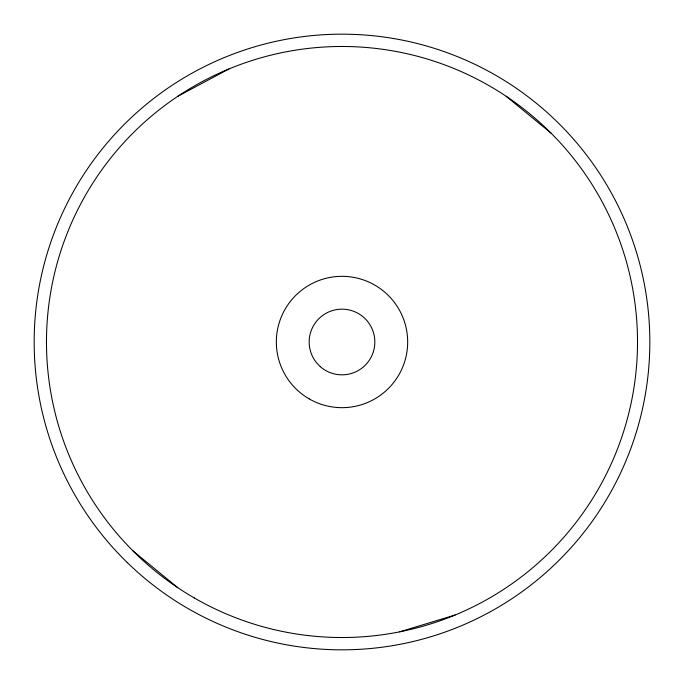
<?xml version="1.0" encoding="UTF-8"?>
<svg xmlns="http://www.w3.org/2000/svg" width="684" height="684" viewBox="0 0 684 684"><rect width="100%" height="100%" fill="white"/><g stroke="black" fill="none" stroke-linecap="round" stroke-linejoin="round"><path stroke-width="1.03" d="M177.823 96.29L228.909 68.981M399.653 631.836L455.091 615.019M506.177 96.29L550.962 133.038M133.038 550.962L177.823 587.71M194.239 597.927A295.514 295.514 0 0 0 637.514 342A295.514 295.514 0 0 0 194.239 86.073A295.514 295.514 0 0 0 194.239 597.927M320.351 366.684A32.832 32.832 0 0 0 374.208 348.404A32.832 32.832 0 0 0 331.449 310.904A32.832 32.832 0 0 0 320.351 366.684M309.168 398.875A65.673 65.673 0 0 0 407.673 342A65.673 65.673 0 0 0 309.168 285.125A65.673 65.673 0 0 0 309.168 398.875M127.301 562.599A307.826 307.826 0 0 0 640.395 417.633A307.826 307.826 0 0 0 258.304 45.768A307.826 307.826 0 0 0 127.301 562.599"/></g></svg>
